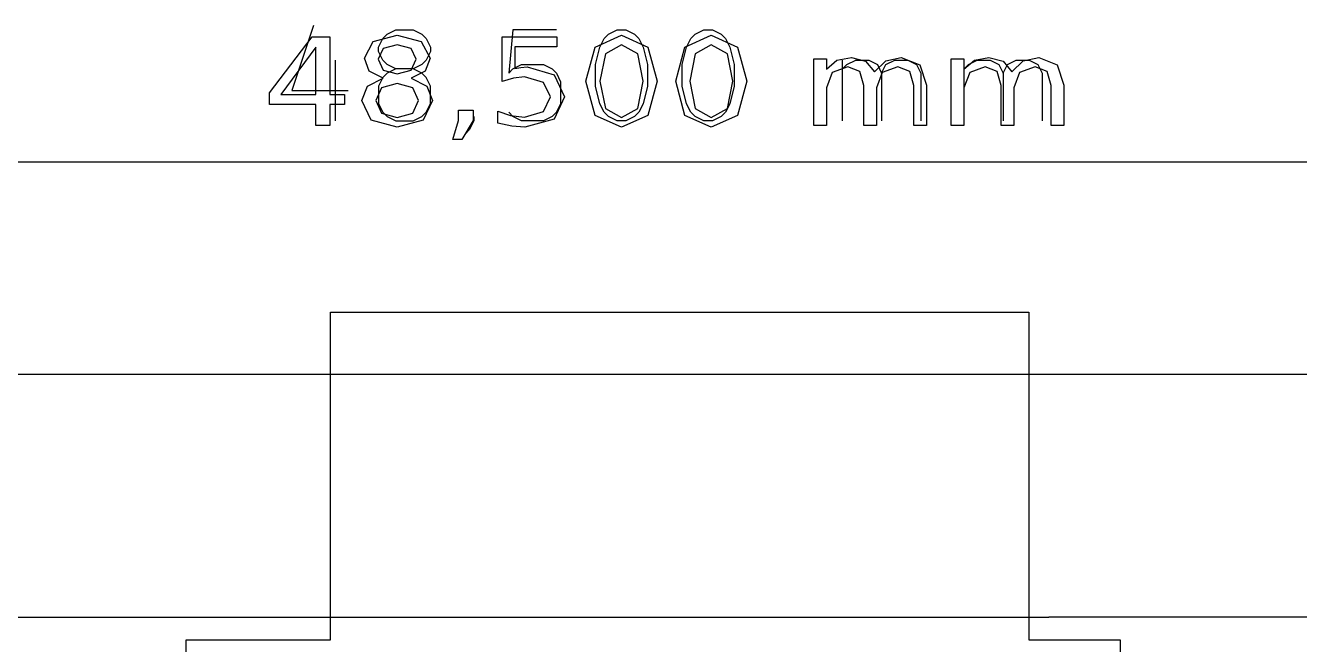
# Model space of a CAD drawing. Extents: x 0 to 143, y 0 to 190.
# Drawn here: x 107.22 to 128.2, y 179.62 to 189.82 of the extents above; entities that cross this region are included whole.
import ezdxf

# ---------------------------------------------------------------- set-up
doc = ezdxf.new("R2010")
doc.units = 0

msp = doc.modelspace()

# ---------------------------------------------------------------- linework, layer by layer
at = {"layer": 'Layer 1', "color": 7}
for points in [[(111.96574, 189.81634), (111.61014, 188.74446), (112.53724, 188.74446)], [(113.116914, 188.947367), (112.886696, 189.065531), (112.805042, 189.277445), (112.949071, 189.553812), (113.345996, 189.655375), (113.742922, 189.553812), (113.886948, 189.277445), (113.804162, 189.065531), (113.576212, 188.947367), (113.833646, 188.817484), (113.92664, 188.581156), (113.77581, 188.25596), (113.345996, 188.142679), (112.915047, 188.25596), (112.76535, 188.581156), (112.858344, 188.817484), (113.116914, 188.947367), (113.116914, 188.947367)], [(113.32464, 189.10006), (113.17986, 189.17118), (113.10874, 189.24484), (113.03762, 189.38708), (113.03762, 189.4582), (113.10874, 189.60044), (113.17986, 189.67156), (113.32464, 189.74268), (113.60912, 189.74268), (113.75136, 189.67156), (113.82248, 189.60044), (113.89614, 189.4582), (113.89614, 189.38708), (113.82248, 189.24484), (113.75136, 189.17118), (113.60912, 189.10006), (113.32464, 189.10006), (113.17986, 189.02894), (113.10874, 188.95782), (113.03762, 188.81558), (113.03762, 188.52856), (113.10874, 188.38632), (113.17986, 188.3152), (113.32464, 188.24408), (113.60912, 188.24408), (113.75136, 188.3152), (113.82248, 188.38632), (113.89614, 188.52856), (113.89614, 188.81558), (113.82248, 188.95782), (113.75136, 189.02894), (113.60912, 189.10006)], [(115.96624, 189.74268), (115.2525, 189.74268), (115.18138, 189.02894), (115.2525, 189.10006), (115.39474, 189.17118), (115.75288, 189.17118), (115.89512, 189.10006), (115.96624, 189.02894), (116.03736, 188.8867), (116.03736, 188.52856), (115.96624, 188.38632), (115.89512, 188.3152), (115.75288, 188.24408), (115.39474, 188.24408), (115.2525, 188.3152), (115.18138, 188.38632)], [(117.039669, 189.655375), (117.47402, 189.461039), (117.62485, 188.898539), (117.47402, 188.336038), (117.039669, 188.142679), (116.604186, 188.336038), (116.454489, 188.898539), (116.604186, 189.461039), (117.039669, 189.655375), (117.039669, 189.655375)], [(116.967, 189.74268), (117.10924, 189.74268), (117.25148, 189.67156), (117.3226, 189.60044), (117.39626, 189.4582), (117.46738, 189.17118), (117.46738, 188.81558), (117.39626, 188.52856), (117.3226, 188.38632), (117.25148, 188.3152), (117.10924, 188.24408), (116.967, 188.24408), (116.82476, 188.3152), (116.7511, 188.38632), (116.67998, 188.52856), (116.60886, 188.81558), (116.60886, 189.17118), (116.67998, 189.4582), (116.7511, 189.60044), (116.82476, 189.67156), (116.967, 189.74268)], [(118.517365, 189.655375), (118.951715, 189.461039), (119.102546, 188.898539), (118.951715, 188.336038), (118.517365, 188.142679), (118.081882, 188.336038), (117.932185, 188.898539), (118.081882, 189.461039), (118.517365, 189.655375), (118.517365, 189.655375)], [(118.39448, 189.74268), (118.53926, 189.74268), (118.6815, 189.67156), (118.75262, 189.60044), (118.82374, 189.4582), (118.89486, 189.17118), (118.89486, 188.81558), (118.82374, 188.52856), (118.75262, 188.38632), (118.6815, 188.3152), (118.53926, 188.24408), (118.39448, 188.24408), (118.25224, 188.3152), (118.18112, 188.38632), (118.11, 188.52856), (118.03888, 188.81558), (118.03888, 189.17118), (118.11, 189.4582), (118.18112, 189.60044), (118.25224, 189.67156), (118.39448, 189.74268)], [(112.00779, 189.457133), (111.429414, 188.678812), (112.00779, 188.678812), (112.00779, 189.457133)], [(113.032992, 189.25889), (113.114645, 189.082132), (113.345996, 189.018656), (113.576212, 189.082132), (113.660133, 189.25889), (113.576212, 189.435648), (113.345996, 189.499125), (113.114645, 189.435648), (113.032992, 189.25889), (113.032992, 189.25889)], [(115.074322, 189.629008), (115.973642, 189.629008), (115.973642, 189.462992), (115.284126, 189.462992), (115.284126, 189.10557), (115.383925, 189.127054), (115.483721, 189.134867), (115.932814, 189.001078), (116.098389, 188.638773), (115.928277, 188.272562), (115.448565, 188.142679), (115.230824, 188.158304), (115.002876, 188.205179), (115.002876, 188.403421), (115.213813, 188.332132), (115.444029, 188.308695), (115.754765, 188.397562), (115.869306, 188.638773), (115.754765, 188.879984), (115.444029, 188.968851), (115.260311, 188.951273), (115.074322, 188.896586), (115.074322, 189.629008)], [(117.039669, 189.499125), (116.773162, 189.348734), (116.684704, 188.898539), (116.773162, 188.448343), (117.039669, 188.298929), (117.306176, 188.448343), (117.395767, 188.898539), (117.306176, 189.348734), (117.039669, 189.499125), (117.039669, 189.499125)], [(118.517365, 189.499125), (118.250858, 189.348734), (118.1624, 188.898539), (118.250858, 188.448343), (118.517365, 188.298929), (118.783872, 188.448343), (118.873463, 188.898539), (118.783872, 189.348734), (118.517365, 189.499125), (118.517365, 189.499125)], [(112.32388, 189.24484), (112.32388, 188.24408)], [(121.202849, 189.054789), (121.389971, 189.2335), (121.646269, 189.291117), (121.952469, 189.171), (122.060208, 188.831156), (122.060208, 188.170999), (121.850404, 188.170999), (121.850404, 188.825296), (121.785761, 189.058695), (121.588433, 189.134867), (121.332132, 189.042093), (121.238005, 188.789164), (121.238005, 188.170999), (121.028201, 188.170999), (121.028201, 188.825296), (120.963558, 189.058695), (120.763962, 189.134867), (120.509929, 189.041117), (120.415802, 188.789164), (120.415802, 188.170999), (120.205998, 188.170999), (120.205998, 189.26475), (120.415802, 189.26475), (120.415802, 189.094828), (120.587046, 189.243265), (120.824069, 189.291117), (121.058821, 189.23057), (121.202849, 189.054789), (121.202849, 189.054789)], [(120.68048, 188.24408), (120.68048, 189.24484)], [(120.68048, 189.10006), (120.7516, 189.17118), (120.89638, 189.24484), (121.10974, 189.24484), (121.25198, 189.17118), (121.3231, 189.02894), (121.3231, 188.24408)], [(121.3231, 189.02894), (121.39422, 189.17118), (121.539, 189.24484), (121.75236, 189.24484), (121.8946, 189.17118), (121.96572, 189.02894), (121.96572, 188.24408)], [(123.465323, 189.054789), (123.652445, 189.2335), (123.908744, 189.291117), (124.214943, 189.171), (124.32268, 188.831156), (124.32268, 188.170999), (124.112879, 188.170999), (124.112879, 188.825296), (124.048236, 189.058695), (123.850908, 189.134867), (123.594607, 189.042093), (123.500479, 188.789164), (123.500479, 188.170999), (123.290675, 188.170999), (123.290675, 188.825296), (123.226032, 189.058695), (123.026437, 189.134867), (122.772404, 189.041117), (122.678276, 188.789164), (122.678276, 188.170999), (122.468472, 188.170999), (122.468472, 189.26475), (122.678276, 189.26475), (122.678276, 189.094828), (122.849521, 189.243265), (123.086543, 189.291117), (123.321295, 189.23057), (123.465323, 189.054789), (123.465323, 189.054789)], [(122.682, 188.24408), (122.682, 189.24484)], [(122.682, 189.10006), (122.75312, 189.17118), (122.89536, 189.24484), (123.10872, 189.24484), (123.2535, 189.17118), (123.32462, 189.02894), (123.32462, 188.24408)], [(123.32462, 189.02894), (123.39574, 189.17118), (123.53798, 189.24484), (123.75134, 189.24484), (123.89612, 189.17118), (123.96724, 189.02894), (123.96724, 188.24408)], [(113.345996, 188.863382), (113.088562, 188.788187), (112.995568, 188.581156), (113.088562, 188.374124), (113.345996, 188.298929), (113.60343, 188.374124), (113.697558, 188.581156), (113.60343, 188.788187), (113.345996, 188.863382), (113.345996, 188.863382)], [(114.357589, 188.419046), (114.596878, 188.419046), (114.596878, 188.251077), (114.410889, 187.938577), (114.264595, 187.938577), (114.357589, 188.251077), (114.357589, 188.419046)], [(114.60988, 188.3152), (114.60988, 188.24408), (114.53876, 188.10184), (114.46764, 188.02818)], [(93.5736, 187.57352), (142.0749, 187.57352)], [(112.24768, 185.09702), (123.7488, 185.09702)], [(112.24768, 179.69698), (112.24768, 185.09702)], [(123.7488, 185.09702), (123.7488, 179.69698)], [(0.07366, 184.0734), (143.07312, 184.0734)], [(23.07336, 180.0729), (124.07392, 180.0729)], [(143.07312, 180.0729), (124.07392, 180.0729)], [(109.87278, 179.69698), (112.24768, 179.69698)], [(109.87278, 162.39704), (109.87278, 179.69698)], [(123.7488, 179.69698), (125.24994, 179.69698)], [(125.24994, 179.69698), (125.24994, 162.39704)]]:
    msp.add_lwpolyline(points, dxfattribs=at)
msp.add_lwpolyline([(111.947686, 189.629008), (112.235739, 189.629008), (112.235739, 188.678812), (112.477296, 188.678812), (112.477296, 188.514749), (112.235739, 188.514749), (112.235739, 188.170999), (112.00779, 188.170999), (112.00779, 188.514749), (111.243425, 188.514749), (111.243425, 188.705179), (111.947686, 189.629008)], close=True, dxfattribs=at)

doc.saveas('drawing.dxf')
